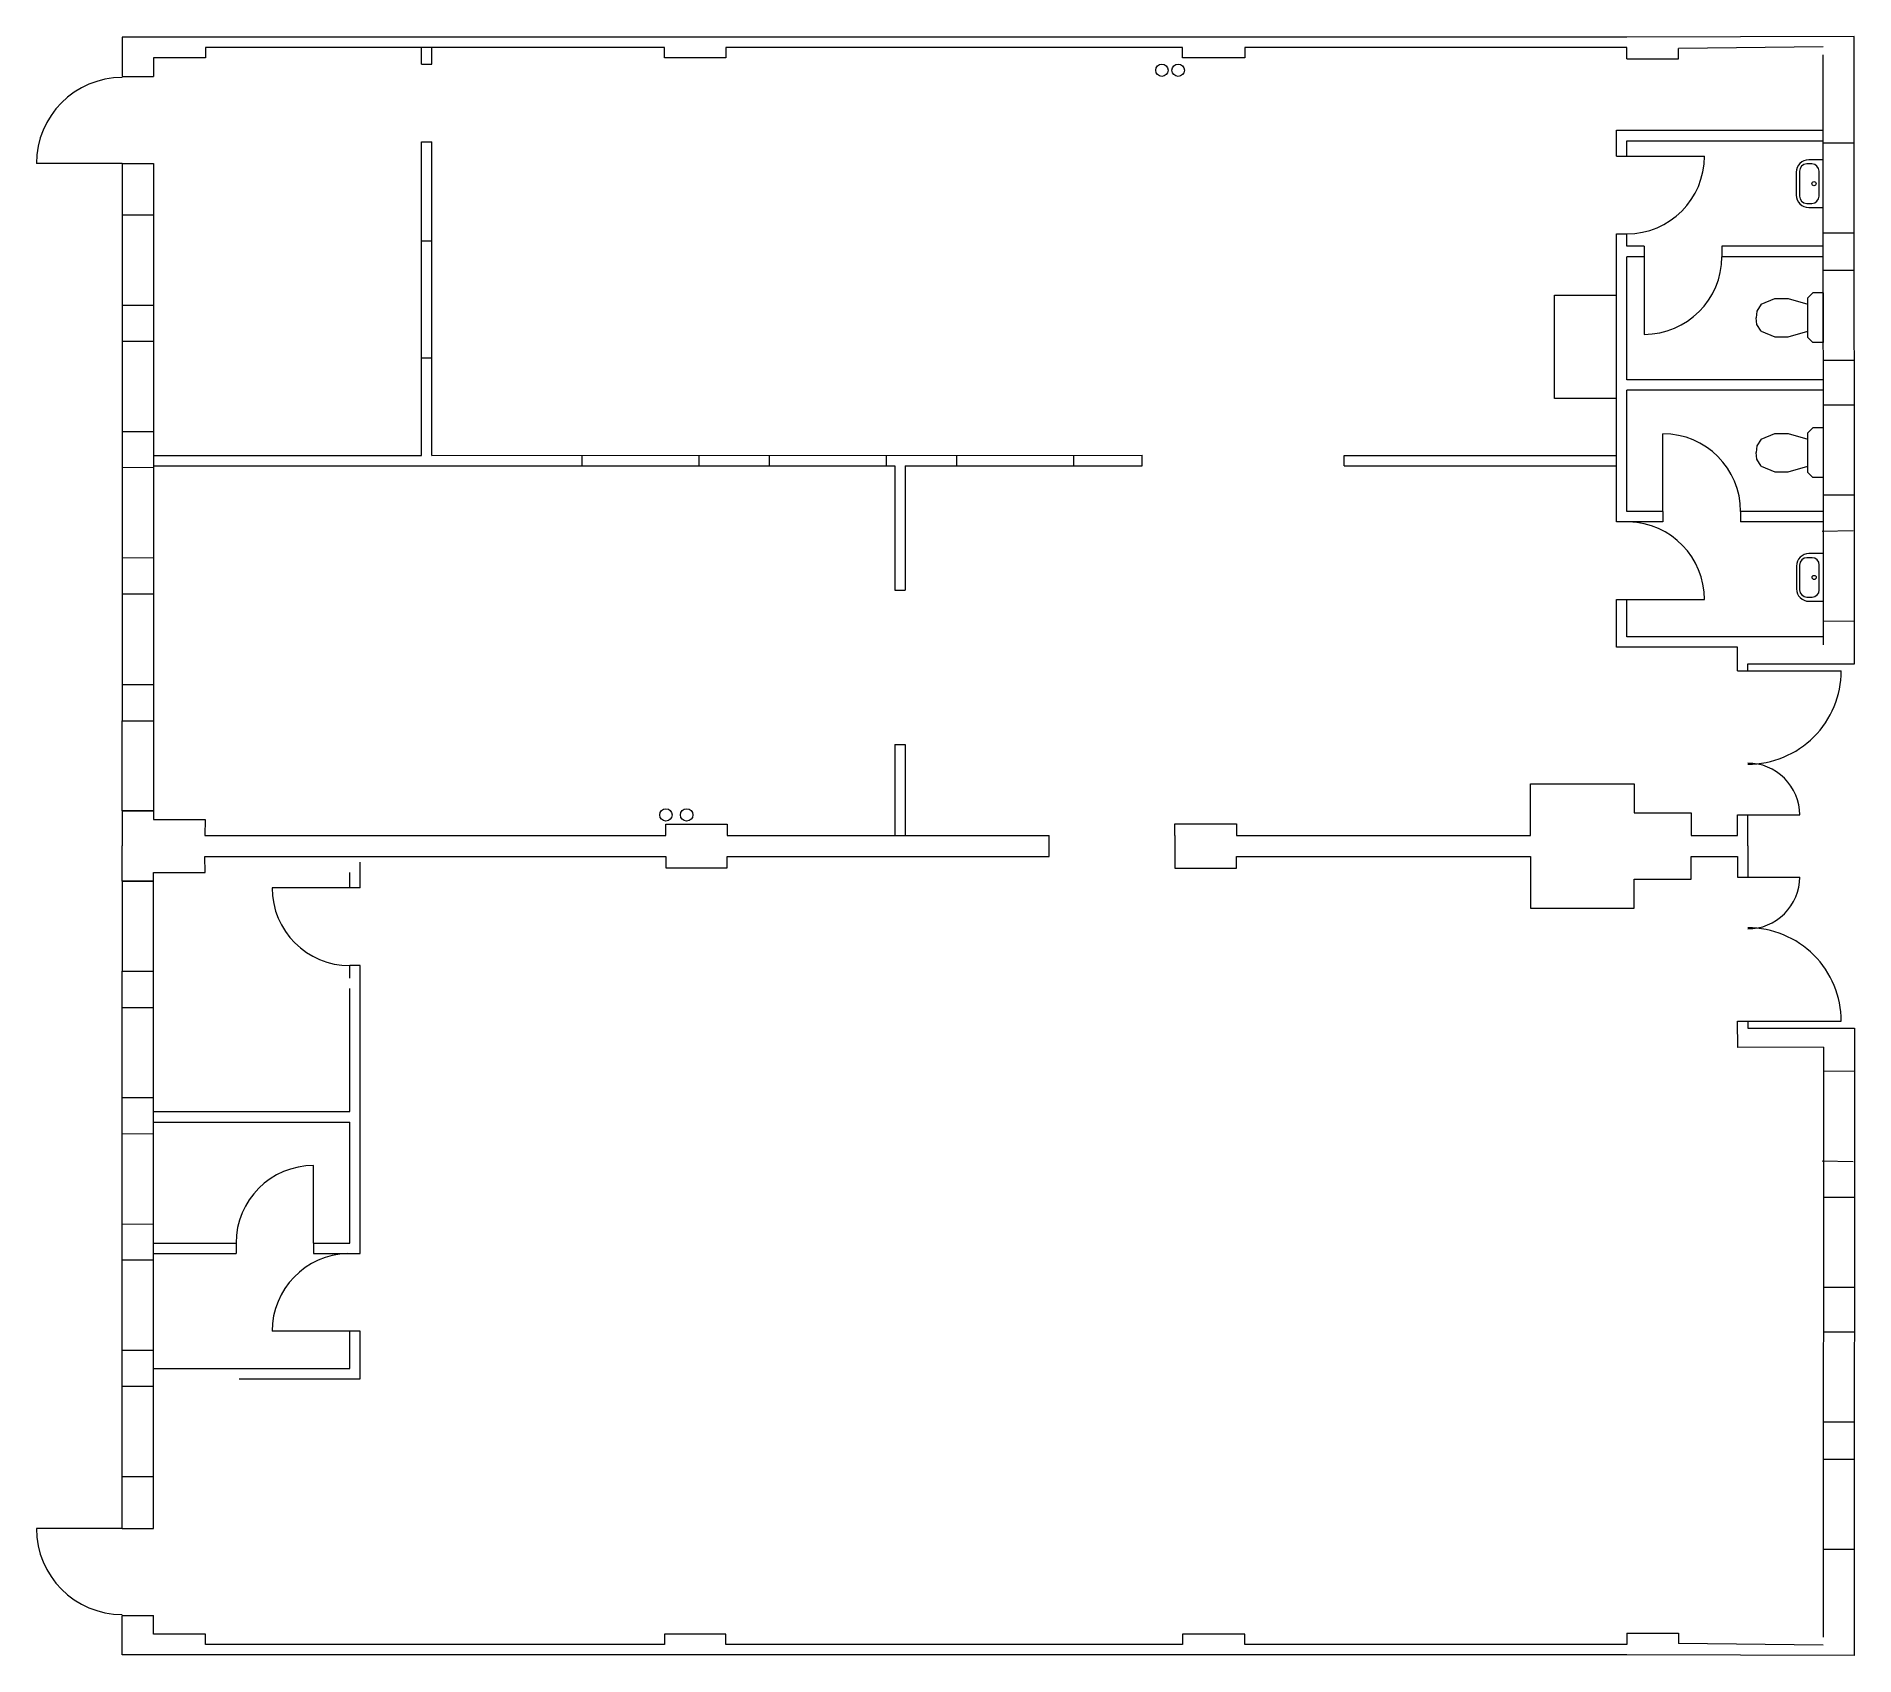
# Model space of a CAD drawing. Header units: millimetres. Extents: x -1980 to 15580, y -7917 to 7717.
import ezdxf

# ---------------------------------------------------------------- set-up
doc = ezdxf.new("R2010")
doc.units = ezdxf.units.MM
doc.layers.get('0').update_dxf_attribs({"linetype": 'CONTINUOUS', "lineweight": 25, "true_color": 0xffffff})
for name, color, linetype, lineweight, true_color in [('Bathrooms', 7, 'CONTINUOUS', 0, 0xffffff), ('Kitchen', 7, 'CONTINUOUS', 0, 0xffffff), ('obj-v', 8, 'CONTINUOUS', 18, 0x7f7f7f), ('Pipes', 7, 'CONTINUOUS', 0, 0xffffff), ('Walls', 7, 'CONTINUOUS', 0, 0xffffff)]:
    doc.layers.add(name, color=color, linetype=linetype, lineweight=lineweight, true_color=true_color)

# ---------------------------------------------------------------- blocks, each defined once
blk = doc.blocks.new('wc_ll-1')
at = {"layer": 'obj-v'}
for p, q in [((-12.980957, 60.021972), (-18.601441, 46.911254)), ((-12.980957, 60.021972), (-6.421509, 64.318237)), ((-6.421509, 64.318237), (0, 65.023925)), ((6.421508, 64.318237), (0, 65.023925)), ((12.980957, 60.021972), (6.421508, 64.318237)), ((12.980957, 60.021972), (18.60144, 46.911254)), ((-18.601441, 46.911254), (-18.601441, 33.909912)), ((18.60144, 46.911254), (18.60144, 33.909912)), ((-18.601441, 33.909912), (-12.980957, 15.005615)), ((18.60144, 33.909912), (12.980957, 15.005615)), ((-23.964844, 10.003662), (-19.022338, 14.955322)), ((-23.964843, 0), (-23.964844, 10.003662)), ((-23.964843, 0), (23.964844, 0)), ((-19.022338, 14.955322), (19.02234, 14.955322)), ((23.964843, 10.003662), (19.02234, 14.955322)), ((23.964844, 0), (23.964843, 10.003662))]:
    blk.add_line(p, q, dxfattribs=at)
blk = doc.blocks.new('wb46x26-0')
at = {"layer": 'obj-v'}
for p, q in [((120, 230), (-120, 230)), ((110, 260), (-110, 260)), ((-230, 140), (-230, 0)), ((-230, 0), (230, 0)), ((-190, 160), (-190, 110)), ((-120, 40), (120, 40)), ((190, 110), (190, 160)), ((230, 0), (230, 140))]:
    blk.add_line(p, q, dxfattribs=at)
blk.add_circle((0, 90), 20, dxfattribs=at)
for centre, radius, start, end in [((-110, 140), 120, 90, 180), ((-120, 160), 70, 90, 180), ((110, 140), 120, 0, 90), ((120, 160), 70, 0, 90), ((-120, 110), 70, 180, 270), ((120, 110), 70, 270, 0)]:
    blk.add_arc(centre, radius, start, end, dxfattribs=at)

msp = doc.modelspace()

# ---------------------------------------------------------------- linework, layer by layer
at = {"layer": 'Kitchen'}
for p, q in [((12680, 4220), (12680, 5220)), ((12680, 5220), (13280, 5220)), ((13280, 4220), (12680, 4220))]:
    msp.add_line(p, q, dxfattribs=at)
at = {"layer": 'Pipes'}
for centre in [(8890, 7390), (9047, 7390), (4100, 200), (4300, 200)]:
    msp.add_circle(centre, 60, dxfattribs=at)
at = {"layer": 'Walls'}
for p, q in [((-1150, 7710), (-1150, 7330)), ((1855, 7710), (-1150, 7710)), ((1755, 7610), (-345, 7610)), ((-345, 7610), (-345, 7510)), ((1740, 7450), (1740, 7610)), ((1855, 7610), (1755, 7610)), ((1840, 7450), (1840, 7610)), ((4680, 7710), (1855, 7710)), ((4085, 7610), (1855, 7610)), ((4085, 7510), (4085, 7610)), ((9690, 7710), (4680, 7710)), ((9090, 7610), (4680, 7610)), ((4680, 7610), (4680, 7510)), ((9090, 7510), (9090, 7610)), ((13380, 7710), (9690, 7710)), ((13380, 7610), (9690, 7610)), ((9690, 7610), (9690, 7510)), ((15577, 7717), (13380, 7710)), ((13380, 7500), (13380, 7610)), ((15277, 7616), (13880, 7600)), ((13880, 7500), (13880, 7600)), ((15580, 1660), (15577, 7717)), ((-345, 7510), (-850, 7510)), ((-850, 7510), (-850, 7330)), ((1740, 7450), (1840, 7450)), ((4680, 7510), (4085, 7510)), ((9690, 7510), (9090, 7510)), ((13380, 7500), (13880, 7500)), ((15280, 1843), (15277, 7539)), ((-1150, 7330), (-850, 7330)), ((1740, 6700), (1840, 6700)), ((1740, 3670), (1740, 6700)), ((1840, 3670), (1840, 6700)), ((13280, 6560), (13280, 6810)), ((13280, 6810), (15277, 6810)), ((13380, 6710), (15277, 6710)), ((13380, 6560), (13380, 6710)), ((15277, 6690), (15577, 6690)), ((13280, 6560), (13380, 6560)), ((13380, 6560), (14130, 6560)), ((-1150, 6490), (-1980, 6490)), ((-1150, 6490), (-850, 6490)), ((-1150, 6490), (-1150, 5990)), ((-850, 6490), (-850, 5990)), ((-850, 5990), (-1150, 5990)), ((-1150, 5990), (-1150, 5120)), ((-850, 5990), (-850, 5120)), ((13280, 3650), (13280, 5810)), ((13280, 5810), (13380, 5810)), ((13380, 5690), (13380, 5810)), ((15277, 5820), (15577, 5820)), ((1840, 5740), (1740, 5740)), ((13548, 5690), (13380, 5690)), ((13548, 5690), (13548, 5590)), ((15278, 5690), (14298, 5690)), ((14298, 5690), (14298, 5590)), ((13548, 5590), (13380, 5590)), ((13380, 4400), (13380, 5590)), ((13548, 5590), (13548, 4840)), ((15278, 5590), (14298, 5590)), ((15278, 5460), (15578, 5460)), ((-850, 5120), (-1150, 5120)), ((-1150, 5120), (-1150, 4770)), ((-850, 5120), (-850, 4770)), ((-850, 4770), (-1150, 4770)), ((-1150, 4770), (-1150, 3900)), ((-850, 4770), (-850, 3900)), ((1840, 4610), (1740, 4610)), ((15278, 4590), (15578, 4590)), ((15279, 4400), (13380, 4400)), ((13380, 3130), (13380, 4300)), ((15279, 4300), (13380, 4300)), ((15279, 4160), (15579, 4160)), ((-850, 3900), (-1150, 3900)), ((-1150, 3900), (-1150, 3553)), ((-850, 3900), (-850, 3550)), ((13729, 3130), (13729, 3880)), ((-850, 3550), (-1150, 3553)), ((-1150, 3553), (-1150, 2683)), ((-850, 3670), (1740, 3671)), ((-850, 3570), (6310, 3570)), ((-850, 3550), (-850, 2680)), ((1840, 3671), (8700, 3674)), ((3290, 3570), (3290, 3672)), ((4420, 3570), (4420, 3672)), ((5100, 3570), (5100, 3673)), ((6230, 3570), (6230, 3673)), ((6310, 3570), (6310, 2370)), ((6410, 3570), (6410, 2370)), ((6410, 3570), (6910, 3570)), ((6910, 3570), (6910, 3674)), ((6910, 3570), (8040, 3570)), ((8040, 3570), (8040, 3674)), ((8040, 3570), (8700, 3570)), ((8700, 3570), (8700, 3674)), ((10650, 3670), (13280, 3670)), ((10650, 3570), (10650, 3670)), ((10650, 3570), (13280, 3570)), ((13280, 3550), (13280, 3650)), ((13280, 3540), (13280, 3550)), ((13280, 3030), (13280, 3540)), ((15279, 3290), (15579, 3290)), ((13729, 3030), (13280, 3030)), ((13729, 3130), (13380, 3130)), ((13729, 3130), (13729, 3030)), ((15279, 3130), (14479, 3130)), ((14479, 3130), (14479, 3030)), ((15279, 3030), (14479, 3030)), ((15266, 2940), (15566, 2945)), ((-850, 2680), (-1150, 2683)), ((-1150, 2683), (-1150, 2332)), ((-850, 2680), (-850, 2330)), ((-850, 2330), (-1150, 2332)), ((-1150, 2332), (-1150, 1462)), ((-850, 2330), (-850, 1460)), ((6310, 2370), (6410, 2370)), ((13280, 1820), (13280, 2280)), ((13280, 2280), (13380, 2280)), ((13380, 1920), (13380, 2280)), ((13380, 2280), (13380, 2280)), ((13380, 2280), (14130, 2280)), ((15280, 2070), (15580, 2075)), ((14450, 1820), (13280, 1820)), ((15280, 1920), (13380, 1920)), ((14450, 1590), (14450, 1820)), ((14450, 1590), (14550, 1590)), ((14550, 1590), (14550, 1660)), ((14550, 1660), (15580, 1660)), ((14550, 1590), (15450, 1590)), ((-1150, 1460), (-850, 1460)), ((-1150, 1460), (-1150, 1110)), ((-850, 1460), (-850, 1460)), ((-850, 1460), (-850, 1460)), ((-850, 1460), (-850, 1460)), ((-850, 1460), (-850, 1460)), ((-850, 1460), (-850, 1460)), ((-850, 1460), (-850, 1110)), ((-1150, 240), (-1150, 1110)), ((-1150, 1110), (-850, 1110)), ((-850, 1110), (-850, 240)), ((6310, 880), (6310, 0)), ((6310, 880), (6410, 880)), ((6410, 880), (6410, 0)), ((12450, 0), (12450, 500)), ((12450, 500), (13450, 500)), ((13450, 500), (13450, 220)), ((-1150, 240), (-850, 240)), ((-850, 240), (-1150, 240)), ((-1150, 240), (-1150, -100)), ((-850, 240), (-850, 155)), ((13450, 220), (14000, 220)), ((14000, 220), (14000, 0)), ((14450, 0), (14450, 200)), ((14450, 200), (14550, 200)), ((14550, 200), (15050, 200)), ((14550, -100), (14550, 200)), ((-850, 155), (-350, 155)), ((-350, 155), (-352, 0)), ((-352, 0), (4100, 0)), ((4100, 0), (4100, 110)), ((4100, 110), (4690, 110)), ((4690, 110), (4690, 0)), ((4690, 0), (5490, 0)), ((5490, 0), (7180, 0)), ((7180, 0), (7280, 0)), ((7280, 0), (7800, 0)), ((7800, -200), (7800, 0)), ((9015, 0), (9015, 115)), ((9015, 115), (9610, 115)), ((9015, 0), (9015, -200)), ((9610, 115), (9610, 0)), ((9610, 0), (12450, 0)), ((14000, 0), (14450, 0)), ((-1150, -440), (-1150, -100)), ((14550, -100), (14550, -400)), ((-350, -355), (-352, -200)), ((-352, -200), (4100, -200)), ((1147, -505), (1147, -255)), ((4100, -200), (4100, -310)), ((4100, -310), (4690, -310)), ((4690, -200), (5490, -200)), ((4690, -310), (4690, -200)), ((5490, -200), (7180, -200)), ((7180, -200), (7280, -200)), ((7280, -200), (7800, -200)), ((9015, -200), (9015, -315)), ((9015, -315), (9610, -315)), ((9610, -315), (9610, -200)), ((9610, -200), (12450, -200)), ((12450, -200), (12450, -700)), ((14000, -200), (14450, -200)), ((14000, -420), (14000, -200)), ((14450, -200), (14450, -400)), ((-1150, -440), (-1150, -1310)), ((-1150, -440), (-850, -440)), ((-850, -440), (-1150, -440)), ((-850, -440), (-850, -355)), ((-850, -355), (-350, -355)), ((-850, -1310), (-850, -440)), ((1047, -505), (297, -505)), ((1047, -505), (1047, -355)), ((1147, -505), (1047, -505)), ((13450, -700), (13450, -420)), ((13450, -420), (14000, -420)), ((14450, -400), (14550, -400)), ((14550, -400), (15050, -400)), ((12450, -700), (13450, -700)), ((-1150, -1310), (-850, -1310)), ((-1150, -1660), (-1150, -1310)), ((-850, -1660), (-850, -1310)), ((1047, -1375), (1047, -1255)), ((1147, -1255), (1047, -1255)), ((1147, -3415), (1147, -1255)), ((1047, -2665), (1047, -1475)), ((-1150, -1660), (-850, -1660)), ((-1150, -2532), (-1150, -1662)), ((-850, -1660), (-850, -1660)), ((-850, -1660), (-850, -1660)), ((-850, -1660), (-850, -1660)), ((-850, -1660), (-850, -1660)), ((-850, -1660), (-850, -1660)), ((-850, -2530), (-850, -1660)), ((14450, -1790), (14550, -1790)), ((14451, -2044), (14450, -1790)), ((14550, -1790), (14550, -1860)), ((14550, -1790), (15450, -1790)), ((14550, -1860), (15580, -1860)), ((15580, -1860), (15577, -7917)), ((15280, -2043), (14451, -2044)), ((15280, -2043), (15277, -7739)), ((15280, -2270), (15580, -2275)), ((-850, -2530), (-1150, -2532)), ((-1150, -2883), (-1150, -2532)), ((-850, -2880), (-850, -2530)), ((-852, -2665), (1047, -2665)), ((-852, -2765), (1047, -2765)), ((1047, -3935), (1047, -2765)), ((-850, -2880), (-1150, -2883)), ((-1150, -3753), (-1150, -2883)), ((-850, -3750), (-850, -2880)), ((15266, -3140), (15566, -3145)), ((698, -3935), (698, -3185)), ((1147, -3515), (1147, -3415)), ((15279, -3490), (15579, -3490)), ((1147, -3525), (1147, -3515)), ((1147, -4035), (1147, -3525)), ((-850, -3750), (-1150, -3753)), ((-1150, -4100), (-1150, -3753)), ((-850, -4100), (-850, -3750)), ((-852, -3935), (-52, -3935)), ((-852, -4035), (-52, -4035)), ((-52, -3935), (-52, -4035)), ((698, -3935), (698, -4035)), ((698, -3935), (1047, -3935)), ((698, -4035), (1147, -4035)), ((-850, -4100), (-1150, -4100)), ((-1150, -4970), (-1150, -4100)), ((-850, -4970), (-850, -4100)), ((15279, -4360), (15579, -4360)), ((1047, -4785), (297, -4785)), ((1047, -5145), (1047, -4785)), ((1147, -4785), (1047, -4785)), ((1047, -4785), (1047, -4785)), ((1147, -5245), (1147, -4785)), ((15278, -4790), (15578, -4790)), ((-850, -4970), (-1150, -4970)), ((-1150, -5320), (-1150, -4970)), ((-850, -5320), (-850, -4970)), ((-853, -5145), (1047, -5145)), ((-23, -5245), (1147, -5245)), ((-850, -5320), (-1150, -5320)), ((-1150, -6190), (-1150, -5320)), ((-850, -6190), (-850, -5320)), ((15278, -5660), (15578, -5660)), ((15277, -6020), (15577, -6020)), ((-850, -6190), (-1150, -6190)), ((-1150, -6690), (-1150, -6190)), ((-850, -6690), (-850, -6190)), ((-1150, -6690), (-1980, -6690)), ((-1150, -6690), (-850, -6690)), ((15277, -6890), (15577, -6890)), ((-1150, -7910), (-1150, -7530)), ((-1150, -7530), (-850, -7530)), ((-850, -7710), (-850, -7530)), ((-345, -7710), (-850, -7710)), ((-345, -7810), (-345, -7710)), ((4680, -7710), (4085, -7710)), ((4085, -7710), (4085, -7810)), ((4680, -7810), (4680, -7710)), ((9690, -7710), (9090, -7710)), ((9090, -7710), (9090, -7810)), ((9690, -7810), (9690, -7710)), ((13380, -7700), (13380, -7810)), ((13380, -7700), (13880, -7700)), ((13880, -7700), (13880, -7800)), ((1755, -7810), (-345, -7810)), ((1855, -7810), (1755, -7810)), ((4085, -7810), (1855, -7810)), ((9090, -7810), (4680, -7810)), ((13380, -7810), (9690, -7810)), ((15277, -7816), (13880, -7800)), ((1855, -7910), (-1150, -7910)), ((4680, -7910), (1855, -7910)), ((9690, -7910), (4680, -7910)), ((13380, -7910), (9690, -7910)), ((15577, -7917), (13380, -7910))]:
    msp.add_line(p, q, dxfattribs=at)
for centre, radius, start, end in [((-1150, 6490), 830, 90, 180), ((13380, 6560), 750, 270, 0), ((13548, 5590), 750, 270, 360), ((13729, 3130), 750, 0, 90), ((13380, 2280), 750, 0, 88.4089), ((14550, 1590), 900, 269.8346, 0.1009), ((14550, 200), 500, 0, 90.3038), ((1047, -505), 750, 180, 270), ((14550, -400), 500, 269.6962, 360), ((14550, -1790), 900, 359.8991, 90.1654), ((698, -3935), 750, 90, 180), ((1047, -4785), 750, 91.5911, 180), ((-1150, -6690), 830, 180, 270)]:
    msp.add_arc(centre, radius, start, end, dxfattribs=at)

# ---------------------------------------------------------------- block references
at = {"xscale": 10, "yscale": 10, "rotation": 90}
msp.add_blockref('wc_ll-1', (15278, 3698), dxfattribs=at)
at = {"rotation": 90}
msp.add_blockref('wb46x26-0', (15279, 2493), dxfattribs=at)
at = {"layer": 'Bathrooms', "rotation": 90}
msp.add_blockref('wb46x26-0', (15277, 6295), dxfattribs=at)
at = {"layer": 'Bathrooms', "xscale": 10, "yscale": 10, "rotation": 90}
msp.add_blockref('wc_ll-1', (15278, 5001), dxfattribs=at)

doc.saveas('drawing.dxf')
